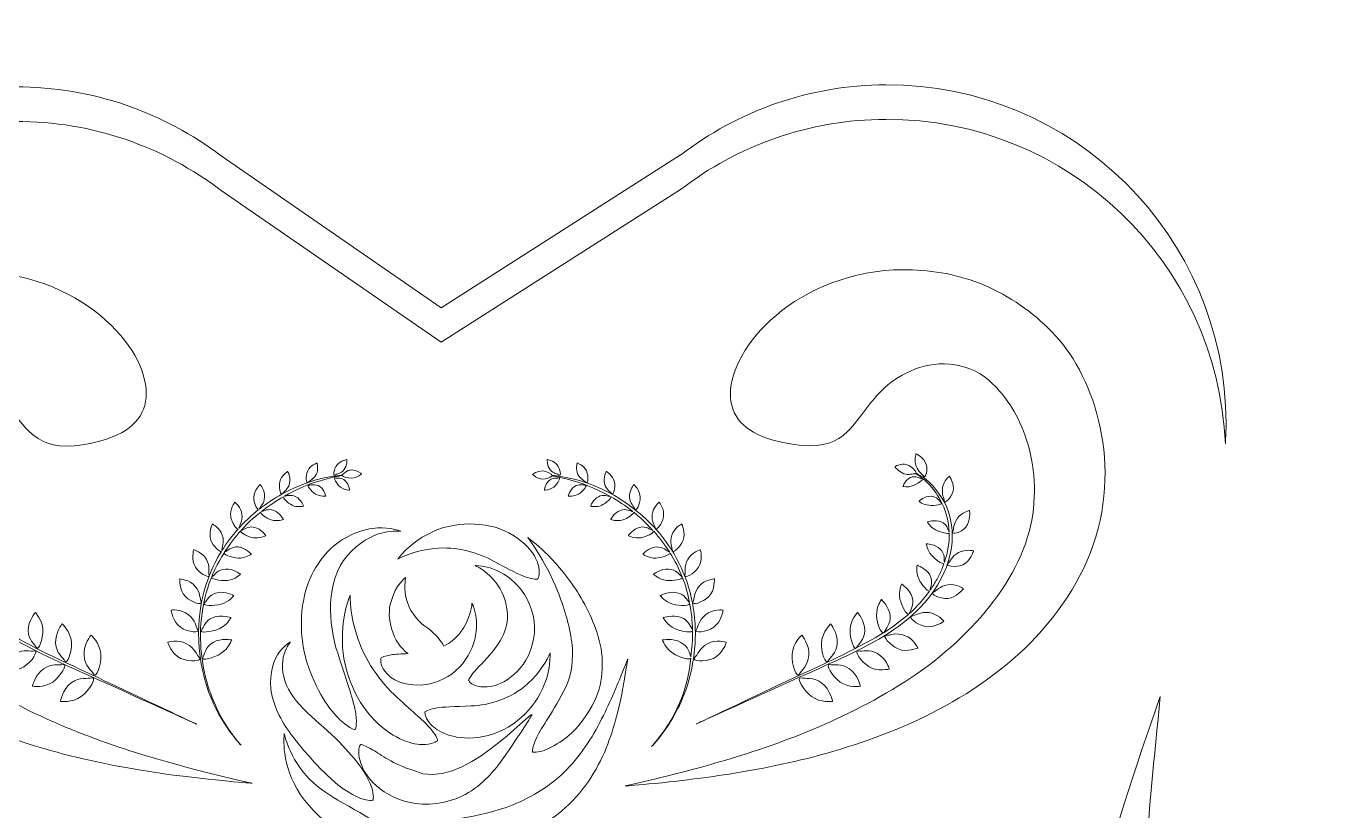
# Model space of a CAD drawing. Extents: x 359 to 483, y -510 to -85.
# Drawn here: x 411.13 to 439.47, y -152.86 to -135.81 of the extents above; entities that cross this region are included whole.
import ezdxf

# ---------------------------------------------------------------- set-up
doc = ezdxf.new("R2010")
doc.units = 0
doc.header["$MEASUREMENT"] = 0
doc.layers.add('Layer 1', color=7, linetype='Continuous')

msp = doc.modelspace()

# ---------------------------------------------------------------- linework, layer by layer
at = {"layer": 'Layer 1', "lineweight": 0}
for points, knots in [([(480.384, -236.21), (477.778, -218.221), (471.8, -202.258), (457.192, -190.652), (456.27, -189.919), (455.329, -189.239), (454.378, -188.583), (454.375, -188.577), (454.375, -188.574), (454.372, -188.568), (452.72, -185.571), (444.486, -174.406), (443.343, -166.788), (443.113, -165.25), (443.023, -163.689), (442.923, -162.139), (442.516, -155.827), (442.299, -149.504), (441.696, -143.205), (441.4, -140.11), (441.039, -137.006), (440.409, -133.958), (439.927, -131.628), (439.549, -128.164), (437.361, -126.737), (435.822, -125.733), (433.515, -125.783), (431.765, -125.417), (429.415, -124.926), (427.103, -124.275), (424.81, -123.567), (424.638, -123.514), (424.466, -123.476), (424.294, -123.43), (423.24, -120.997), (423.108, -118.615), (423.164, -117.16), (426.49, -115.522), (428.87, -111.133), (428.857, -105.967), (428.844, -100.129), (425.783, -95.293), (421.768, -94.311), (423.648, -93.525), (424.872, -91.484), (424.391, -89.236), (424.033, -87.566), (422.678, -86.221), (421.006, -85.876), (418.135, -85.282), (415.613, -87.462), (415.619, -90.226), (415.624, -92.127), (416.825, -93.741), (418.506, -94.37), (414.609, -95.495), (411.688, -100.28), (411.702, -106.008), (411.714, -111.174), (414.114, -115.551), (417.448, -117.174), (417.51, -118.618), (417.393, -120.978), (416.37, -123.399), (413.705, -123.916), (411.064, -124.78), (408.486, -125.448), (406.503, -125.963), (404.179, -125.643), (402.395, -126.819), (400.214, -128.258), (399.852, -131.723), (399.381, -134.055), (398.765, -137.106), (398.42, -140.212), (398.138, -143.309), (397.565, -149.61), (397.378, -155.934), (397.001, -162.248), (396.908, -163.799), (396.826, -165.36), (396.603, -166.899), (395.496, -174.522), (387.038, -186.635), (385.4, -189.64), (385.399, -189.643), (385.399, -189.644), (385.397, -189.647), (384.881, -190.029), (384.367, -190.419), (383.86, -190.826), (369.308, -202.502), (363.405, -218.492), (360.884, -236.493), (359.233, -248.287), (359.066, -443.788), (359.066, -443.788), (359.066, -479.813), (384.682, -509.503), (420.707, -509.503), (420.707, -509.503), (420.707, -509.503), (420.707, -509.503), (456.731, -509.503), (482.824, -479.813), (482.824, -443.788), (482.824, -443.788), (482.092, -247.996), (480.384, -236.21)], [0, 0, 0, 0, 1, 1, 1, 2, 2, 2, 3, 3, 3, 4, 4, 4, 5, 5, 5, 6, 6, 6, 7, 7, 7, 8, 8, 8, 9, 9, 9, 10, 10, 10, 11, 11, 11, 12, 12, 12, 13, 13, 13, 14, 14, 14, 15, 15, 15, 16, 16, 16, 17, 17, 17, 18, 18, 18, 19, 19, 19, 20, 20, 20, 21, 21, 21, 22, 22, 22, 23, 23, 23, 24, 24, 24, 25, 25, 25, 26, 26, 26, 27, 27, 27, 28, 28, 28, 29, 29, 29, 30, 30, 30, 31, 31, 31, 32, 32, 32, 33, 33, 33, 34, 34, 34, 35, 35, 35, 36, 36, 36, 36]), ([(410.904, -137.131), (412.582, -137.127), (414.126, -137.691), (415.367, -138.632), (415.367, -138.632), (420.145, -141.928), (420.145, -141.928), (420.145, -141.928), (425.341, -138.608), (425.341, -138.608), (425.341, -138.608), (425.344, -138.611), (425.344, -138.611), (426.581, -137.662), (428.123, -137.09), (429.803, -137.086), (433.873, -137.076), (437.181, -140.368), (437.191, -144.439), (437.191, -144.59), (437.183, -144.739), (437.175, -144.888), (437.007, -140.958), (433.772, -137.826), (429.803, -137.836), (428.123, -137.84), (426.581, -138.411), (425.344, -139.36), (425.344, -139.36), (425.341, -139.358), (425.341, -139.358), (425.341, -139.358), (420.145, -142.678), (420.145, -142.678), (420.145, -142.678), (415.367, -139.382), (415.367, -139.382), (414.126, -138.44), (412.582, -137.877), (410.904, -137.881), (406.956, -137.89), (403.75, -141.004), (403.569, -144.906), (403.562, -144.777), (403.552, -144.649), (403.551, -144.519), (403.542, -140.448), (406.834, -137.141), (410.904, -137.131)], [0, 0, 0, 0, 1, 1, 1, 2, 2, 2, 3, 3, 3, 4, 4, 4, 5, 5, 5, 6, 6, 6, 7, 7, 7, 8, 8, 8, 9, 9, 9, 10, 10, 10, 11, 11, 11, 12, 12, 12, 13, 13, 13, 14, 14, 14, 15, 15, 15, 16, 16, 16, 16]), ([(430.485, -150.891), (428.847, -151.644), (427.229, -151.944), (426.058, -152.113), (424.883, -152.276), (424.137, -152.32), (424.137, -152.32), (424.137, -152.32), (424.872, -152.17), (426.003, -151.852), (427.126, -151.533), (428.663, -151.021), (430.08, -150.14), (431.491, -149.284), (432.719, -147.914), (432.969, -146.546), (433.092, -145.884), (433.014, -145.223), (432.825, -144.71), (432.645, -144.187), (432.364, -143.82), (432.127, -143.587), (431.647, -143.103), (430.957, -143.059), (430.433, -143.265), (429.893, -143.467), (429.592, -143.831), (429.364, -144.135), (428.919, -144.744), (428.646, -145.15), (427.328, -144.799), (426.721, -144.619), (426.418, -144.286), (426.425, -143.785), (426.434, -143.294), (426.76, -142.651), (427.417, -142.096), (428.06, -141.538), (429.085, -141.103), (430.173, -141.104), (430.718, -141.099), (431.287, -141.186), (431.836, -141.398), (432.384, -141.616), (432.903, -141.95), (433.325, -142.373), (434.202, -143.19), (434.925, -145.001), (434.363, -146.905), (434.077, -147.843), (433.507, -148.67), (432.81, -149.338), (432.113, -150.005), (431.3, -150.509), (430.485, -150.891)], [0, 0, 0, 0, 1, 1, 1, 2, 2, 2, 3, 3, 3, 4, 4, 4, 5, 5, 5, 6, 6, 6, 7, 7, 7, 8, 8, 8, 9, 9, 9, 10, 10, 10, 11, 11, 11, 12, 12, 12, 13, 13, 13, 14, 14, 14, 15, 15, 15, 16, 16, 16, 17, 17, 17, 18, 18, 18, 18]), ([(412.778, -144.816), (411.531, -145.15), (411.253, -144.735), (410.795, -144.14), (410.562, -143.842), (410.257, -143.494), (409.726, -143.305), (409.21, -143.113), (408.545, -143.161), (408.079, -143.63), (407.849, -143.857), (407.574, -144.215), (407.397, -144.728), (407.211, -145.231), (407.133, -145.882), (407.253, -146.531), (407.497, -147.875), (408.71, -149.236), (410.113, -150.087), (411.521, -150.963), (413.053, -151.474), (414.174, -151.793), (415.302, -152.11), (416.036, -152.26), (416.036, -152.26), (416.036, -152.26), (415.291, -152.216), (414.119, -152.054), (412.95, -151.885), (411.337, -151.587), (409.707, -150.837), (408.897, -150.459), (408.09, -149.957), (407.397, -149.296), (406.707, -148.635), (406.142, -147.816), (405.859, -146.89), (405.303, -145.011), (406.017, -143.219), (406.881, -142.415), (407.713, -141.566), (408.913, -141.125), (409.986, -141.143), (411.065, -141.131), (412.093, -141.549), (412.743, -142.101), (413.405, -142.648), (413.736, -143.291), (413.739, -143.785), (413.74, -144.289), (413.42, -144.626), (412.778, -144.816)], [0, 0, 0, 0, 1, 1, 1, 2, 2, 2, 3, 3, 3, 4, 4, 4, 5, 5, 5, 6, 6, 6, 7, 7, 7, 8, 8, 8, 9, 9, 9, 10, 10, 10, 11, 11, 11, 12, 12, 12, 13, 13, 13, 14, 14, 14, 15, 15, 15, 16, 16, 16, 17, 17, 17, 17]), ([(414.831, -150.978), (414.831, -150.978), (414.293, -150.736), (413.51, -150.382), (412.735, -150.009), (411.677, -149.606), (410.734, -149.057), (410.757, -149.097), (410.613, -149.274), (410.448, -149.344), (410.258, -149.427), (410.02, -149.321), (410.02, -149.321), (410.02, -149.321), (410.115, -149.117), (410.308, -149.048), (410.499, -148.978), (410.623, -149.054), (410.713, -149.049), (410.718, -149.05), (410.723, -149.05), (410.723, -149.05), (410.528, -148.93), (410.343, -148.795), (410.175, -148.649), (410.18, -148.693), (410.022, -148.827), (409.857, -148.857), (409.661, -148.896), (409.457, -148.742), (409.457, -148.742), (409.457, -148.742), (409.587, -148.576), (409.781, -148.553), (409.971, -148.53), (410.073, -148.622), (410.156, -148.634), (410.156, -148.634), (410.158, -148.635), (410.158, -148.635), (409.985, -148.48), (409.831, -148.313), (409.705, -148.136), (409.693, -148.178), (409.522, -148.257), (409.366, -148.244), (409.18, -148.23), (409.029, -148.035), (409.029, -148.035), (409.029, -148.035), (409.189, -147.92), (409.371, -147.949), (409.548, -147.976), (409.617, -148.082), (409.69, -148.114), (409.632, -148.032), (409.58, -147.948), (409.534, -147.864), (409.47, -147.747), (409.418, -147.632), (409.379, -147.518), (409.357, -147.551), (409.179, -147.574), (409.045, -147.513), (408.879, -147.442), (408.809, -147.213), (408.809, -147.213), (408.809, -147.213), (408.987, -147.165), (409.136, -147.25), (409.285, -147.329), (409.314, -147.442), (409.37, -147.493), (409.288, -147.255), (409.26, -147.027), (409.265, -146.825), (409.241, -146.851), (409.075, -146.807), (408.98, -146.695), (408.866, -146.565), (408.899, -146.337), (408.899, -146.337), (408.899, -146.337), (409.067, -146.371), (409.159, -146.503), (409.254, -146.632), (409.235, -146.742), (409.265, -146.806), (409.265, -146.806), (409.266, -146.806), (409.266, -146.806), (409.296, -146.309), (409.511, -145.997), (409.673, -145.814), (409.842, -145.629), (409.979, -145.559), (410.052, -145.518), (410.052, -145.518), (410.053, -145.511), (410.057, -145.507), (410.094, -145.464), (410.111, -145.362), (410.252, -145.317), (410.397, -145.274), (410.518, -145.37), (410.518, -145.37), (410.518, -145.37), (410.423, -145.479), (410.31, -145.512), (410.219, -145.539), (410.095, -145.545), (410.06, -145.528), (409.973, -145.589), (409.771, -145.703), (409.557, -146.051), (409.347, -146.38), (409.167, -147.049), (409.598, -147.829), (409.641, -147.909), (409.7, -147.986), (409.754, -148.063), (409.747, -147.989), (409.682, -147.883), (409.763, -147.735), (409.848, -147.586), (410.037, -147.522), (410.037, -147.522), (410.037, -147.522), (410.072, -147.669), (409.999, -147.823), (409.931, -147.968), (409.779, -148.126), (409.761, -148.074), (409.883, -148.248), (410.036, -148.411), (410.204, -148.565), (410.18, -148.488), (410.092, -148.393), (410.142, -148.221), (410.195, -148.045), (410.375, -147.934), (410.375, -147.934), (410.375, -147.934), (410.447, -148.086), (410.409, -148.263), (410.37, -148.428), (410.252, -148.615), (410.218, -148.579), (410.371, -148.718), (410.557, -148.831), (410.736, -148.951), (410.692, -148.877), (410.606, -148.793), (410.623, -148.618), (410.646, -148.422), (410.813, -148.272), (410.813, -148.272), (410.813, -148.272), (410.925, -148.426), (410.916, -148.621), (410.908, -148.779), (410.832, -148.96), (410.785, -148.986), (410.863, -149.037), (410.927, -149.101), (411.009, -149.147), (411.613, -149.484), (412.262, -149.759), (412.827, -150.033), (413.963, -150.569), (414.831, -150.978), (414.831, -150.978)], [0, 0, 0, 0, 1, 1, 1, 2, 2, 2, 3, 3, 3, 4, 4, 4, 5, 5, 5, 6, 6, 6, 7, 7, 7, 8, 8, 8, 9, 9, 9, 10, 10, 10, 11, 11, 11, 12, 12, 12, 13, 13, 13, 14, 14, 14, 15, 15, 15, 16, 16, 16, 17, 17, 17, 18, 18, 18, 19, 19, 19, 20, 20, 20, 21, 21, 21, 22, 22, 22, 23, 23, 23, 24, 24, 24, 25, 25, 25, 26, 26, 26, 27, 27, 27, 28, 28, 28, 29, 29, 29, 30, 30, 30, 31, 31, 31, 32, 32, 32, 33, 33, 33, 34, 34, 34, 35, 35, 35, 36, 36, 36, 37, 37, 37, 38, 38, 38, 39, 39, 39, 40, 40, 40, 41, 41, 41, 42, 42, 42, 43, 43, 43, 44, 44, 44, 45, 45, 45, 46, 46, 46, 47, 47, 47, 48, 48, 48, 49, 49, 49, 50, 50, 50, 51, 51, 51, 52, 52, 52, 53, 53, 53, 54, 54, 54, 55, 55, 55, 56, 56, 56, 57, 57, 57, 57]), ([(417.246, -145.475), (417.298, -145.353), (417.447, -145.303), (417.447, -145.303), (417.447, -145.303), (417.487, -145.437), (417.43, -145.55), (417.373, -145.66), (417.287, -145.685), (417.247, -145.723), (417.21, -145.761), (417.192, -145.594), (417.246, -145.475)], [0, 0, 0, 0, 1, 1, 1, 2, 2, 2, 3, 3, 3, 4, 4, 4, 4]), ([(417.882, -145.343), (417.956, -145.25), (418.098, -145.228), (418.098, -145.228), (418.098, -145.228), (418.107, -145.357), (418.033, -145.45), (417.96, -145.542), (417.876, -145.537), (417.833, -145.568), (417.792, -145.597), (417.809, -145.439), (417.882, -145.343)], [0, 0, 0, 0, 1, 1, 1, 2, 2, 2, 3, 3, 3, 4, 4, 4, 4]), ([(422.445, -145.228), (422.445, -145.228), (422.588, -145.25), (422.661, -145.343), (422.734, -145.439), (422.752, -145.597), (422.71, -145.568), (422.668, -145.537), (422.584, -145.542), (422.511, -145.45), (422.437, -145.357), (422.445, -145.228), (422.445, -145.228)], [0, 0, 0, 0, 1, 1, 1, 2, 2, 2, 3, 3, 3, 4, 4, 4, 4]), ([(423.097, -145.303), (423.097, -145.303), (423.245, -145.353), (423.298, -145.475), (423.352, -145.594), (423.334, -145.761), (423.296, -145.723), (423.257, -145.685), (423.17, -145.66), (423.114, -145.55), (423.057, -145.437), (423.097, -145.303), (423.097, -145.303)], [0, 0, 0, 0, 1, 1, 1, 2, 2, 2, 3, 3, 3, 4, 4, 4, 4]), ([(426.993, -150.354), (427.761, -149.969), (428.819, -149.548), (429.745, -148.997), (429.698, -149.001), (429.609, -148.792), (429.6, -148.621), (429.592, -148.426), (429.704, -148.272), (429.704, -148.272), (429.704, -148.272), (429.871, -148.422), (429.893, -148.618), (429.913, -148.816), (429.793, -148.902), (429.761, -148.982), (429.758, -148.986), (429.756, -148.99), (429.756, -148.99), (429.947, -148.87), (430.127, -148.736), (430.291, -148.592), (430.246, -148.591), (430.143, -148.413), (430.108, -148.263), (430.069, -148.086), (430.141, -147.934), (430.141, -147.934), (430.141, -147.934), (430.322, -148.045), (430.375, -148.221), (430.427, -148.401), (430.327, -148.497), (430.308, -148.576), (430.308, -148.576), (430.307, -148.578), (430.307, -148.578), (430.475, -148.426), (430.625, -148.262), (430.747, -148.09), (430.704, -148.092), (430.577, -147.95), (430.517, -147.823), (430.445, -147.669), (430.479, -147.522), (430.479, -147.522), (430.479, -147.522), (430.669, -147.586), (430.753, -147.735), (430.836, -147.886), (430.766, -147.994), (430.762, -148.068), (430.818, -147.989), (430.868, -147.907), (430.913, -147.826), (430.974, -147.713), (431.025, -147.602), (431.063, -147.491), (431.024, -147.503), (430.88, -147.405), (430.792, -147.308), (430.693, -147.19), (430.68, -147.058), (430.68, -147.058), (430.68, -147.058), (430.866, -147.063), (430.983, -147.173), (431.094, -147.285), (431.06, -147.399), (431.072, -147.467), (431.151, -147.238), (431.18, -147.021), (431.178, -146.826), (431.155, -146.853), (430.989, -146.808), (430.88, -146.755), (430.756, -146.691), (430.704, -146.586), (430.704, -146.586), (430.704, -146.586), (430.866, -146.524), (431.004, -146.58), (431.141, -146.64), (431.143, -146.754), (431.177, -146.808), (431.177, -146.808), (431.177, -146.809), (431.177, -146.809), (431.155, -146.336), (430.957, -146.029), (430.807, -145.846), (430.651, -145.659), (430.524, -145.582), (430.455, -145.535), (430.455, -145.535), (430.449, -145.538), (430.443, -145.537), (430.385, -145.53), (430.306, -145.575), (430.195, -145.536), (430.087, -145.498), (429.996, -145.387), (429.996, -145.387), (429.996, -145.387), (430.12, -145.296), (430.261, -145.342), (430.369, -145.379), (430.459, -145.485), (430.459, -145.523), (430.551, -145.575), (430.766, -145.677), (430.997, -146.028), (431.225, -146.357), (431.422, -147.06), (430.977, -147.861), (430.694, -148.399), (430.145, -148.865), (429.534, -149.195), (428.922, -149.529), (428.271, -149.795), (427.702, -150.06), (426.557, -150.578), (425.683, -150.973), (425.683, -150.973), (425.683, -150.973), (426.216, -150.721), (426.993, -150.354)], [0, 0, 0, 0, 1, 1, 1, 2, 2, 2, 3, 3, 3, 4, 4, 4, 5, 5, 5, 6, 6, 6, 7, 7, 7, 8, 8, 8, 9, 9, 9, 10, 10, 10, 11, 11, 11, 12, 12, 12, 13, 13, 13, 14, 14, 14, 15, 15, 15, 16, 16, 16, 17, 17, 17, 18, 18, 18, 19, 19, 19, 20, 20, 20, 21, 21, 21, 22, 22, 22, 23, 23, 23, 24, 24, 24, 25, 25, 25, 26, 26, 26, 27, 27, 27, 28, 28, 28, 29, 29, 29, 30, 30, 30, 31, 31, 31, 32, 32, 32, 33, 33, 33, 34, 34, 34, 35, 35, 35, 36, 36, 36, 37, 37, 37, 38, 38, 38, 39, 39, 39, 40, 40, 40, 41, 41, 41, 42, 42, 42, 42]), ([(430.624, -145.593), (430.594, -145.54), (430.508, -145.501), (430.46, -145.372), (430.411, -145.24), (430.457, -145.104), (430.457, -145.104), (430.457, -145.104), (430.64, -145.188), (430.679, -145.334), (430.723, -145.474), (430.65, -145.646), (430.624, -145.593)], [0, 0, 0, 0, 1, 1, 1, 2, 2, 2, 3, 3, 3, 4, 4, 4, 4]), ([(415.144, -146.982), (415.084, -146.823), (415.175, -146.628), (415.175, -146.628), (415.175, -146.628), (415.34, -146.713), (415.39, -146.872), (415.446, -147.034), (415.378, -147.133), (415.38, -147.206), (415.38, -147.206), (415.38, -147.208), (415.38, -147.208), (415.489, -147.038), (415.606, -146.879), (415.733, -146.738), (415.695, -146.736), (415.595, -146.605), (415.573, -146.473), (415.543, -146.312), (415.663, -146.155), (415.663, -146.155), (415.663, -146.155), (415.799, -146.263), (415.818, -146.42), (415.835, -146.571), (415.764, -146.656), (415.749, -146.721), (415.809, -146.658), (415.864, -146.592), (415.927, -146.537), (416.01, -146.457), (416.092, -146.385), (416.175, -146.321), (416.14, -146.312), (416.073, -146.173), (416.076, -146.046), (416.08, -145.898), (416.214, -145.772), (416.214, -145.772), (416.214, -145.772), (416.318, -145.895), (416.309, -146.043), (416.301, -146.188), (416.216, -146.245), (416.193, -146.306), (416.363, -146.17), (416.529, -146.067), (416.68, -145.98), (416.65, -145.973), (416.611, -145.827), (416.639, -145.712), (416.67, -145.576), (416.813, -145.486), (416.813, -145.486), (416.813, -145.486), (416.885, -145.617), (416.85, -145.75), (416.818, -145.885), (416.727, -145.922), (416.694, -145.971), (416.694, -145.971), (416.694, -145.972), (416.694, -145.972), (417.451, -145.58), (417.846, -145.593), (417.986, -145.568), (417.986, -145.568), (417.989, -145.562), (417.993, -145.56), (418.038, -145.538), (418.079, -145.458), (418.199, -145.454), (418.32, -145.452), (418.413, -145.54), (418.413, -145.54), (418.413, -145.54), (418.319, -145.631), (418.207, -145.632), (418.118, -145.634), (418.011, -145.606), (417.989, -145.578), (417.895, -145.593), (417.705, -145.625), (417.366, -145.735), (417.198, -145.796), (416.982, -145.888), (416.741, -146.025), (416.798, -146.021), (416.876, -145.981), (416.986, -146.035), (417.104, -146.096), (417.155, -146.24), (417.155, -146.24), (417.155, -146.24), (417.028, -146.277), (416.909, -146.221), (416.802, -146.168), (416.699, -146.06), (416.721, -146.037), (416.57, -146.124), (416.412, -146.224), (416.244, -146.358), (416.303, -146.343), (416.383, -146.289), (416.51, -146.334), (416.643, -146.383), (416.716, -146.528), (416.716, -146.528), (416.716, -146.528), (416.587, -146.584), (416.452, -146.539), (416.332, -146.501), (416.205, -146.396), (416.228, -146.37), (416.143, -146.438), (416.06, -146.501), (415.971, -146.584), (415.912, -146.64), (415.856, -146.705), (415.798, -146.769), (415.864, -146.753), (415.936, -146.665), (416.088, -146.702), (416.237, -146.737), (416.335, -146.88), (416.335, -146.88), (416.335, -146.88), (416.204, -146.952), (416.058, -146.927), (415.911, -146.899), (415.734, -146.787), (415.798, -146.769), (415.67, -146.91), (415.551, -147.07), (415.441, -147.24), (415.506, -147.211), (415.577, -147.117), (415.733, -147.128), (415.897, -147.146), (416.021, -147.281), (416.021, -147.281), (416.021, -147.281), (415.899, -147.377), (415.738, -147.369), (415.58, -147.361), (415.389, -147.279), (415.437, -147.246), (415.287, -147.48), (415.158, -147.738), (415.074, -148.019), (414.89, -148.594), (414.877, -149.222), (414.985, -149.758), (415.083, -150.298), (415.305, -150.738), (415.49, -151.029), (415.63, -151.242), (415.745, -151.378), (415.797, -151.436), (415.766, -151.403), (415.704, -151.334), (415.602, -151.201), (415.464, -151.026), (415.291, -150.756), (415.147, -150.407), (414.853, -149.717), (414.742, -148.665), (415.102, -147.768), (415.072, -147.793), (414.897, -147.7), (414.81, -147.566), (414.709, -147.412), (414.768, -147.187), (414.768, -147.187), (414.768, -147.187), (414.957, -147.239), (415.045, -147.398), (415.134, -147.553), (415.085, -147.67), (415.106, -147.748), (415.106, -147.752), (415.106, -147.757), (415.106, -147.757), (415.176, -147.568), (415.271, -147.392), (415.37, -147.225), (415.334, -147.236), (415.194, -147.116), (415.144, -146.982)], [0, 0, 0, 0, 1, 1, 1, 2, 2, 2, 3, 3, 3, 4, 4, 4, 5, 5, 5, 6, 6, 6, 7, 7, 7, 8, 8, 8, 9, 9, 9, 10, 10, 10, 11, 11, 11, 12, 12, 12, 13, 13, 13, 14, 14, 14, 15, 15, 15, 16, 16, 16, 17, 17, 17, 18, 18, 18, 19, 19, 19, 20, 20, 20, 21, 21, 21, 22, 22, 22, 23, 23, 23, 24, 24, 24, 25, 25, 25, 26, 26, 26, 27, 27, 27, 28, 28, 28, 29, 29, 29, 30, 30, 30, 31, 31, 31, 32, 32, 32, 33, 33, 33, 34, 34, 34, 35, 35, 35, 36, 36, 36, 37, 37, 37, 38, 38, 38, 39, 39, 39, 40, 40, 40, 41, 41, 41, 42, 42, 42, 43, 43, 43, 44, 44, 44, 45, 45, 45, 46, 46, 46, 47, 47, 47, 48, 48, 48, 49, 49, 49, 50, 50, 50, 51, 51, 51, 52, 52, 52, 53, 53, 53, 54, 54, 54, 55, 55, 55, 56, 56, 56, 57, 57, 57, 58, 58, 58, 59, 59, 59, 60, 60, 60, 61, 61, 61, 62, 62, 62, 63, 63, 63, 63]), ([(417.844, -145.629), (417.891, -145.638), (417.972, -145.614), (418.059, -145.689), (418.145, -145.763), (418.155, -145.892), (418.155, -145.892), (418.155, -145.892), (418.041, -145.899), (417.954, -145.825), (417.869, -145.755), (417.795, -145.618), (417.844, -145.629)], [0, 0, 0, 0, 1, 1, 1, 2, 2, 2, 3, 3, 3, 4, 4, 4, 4]), ([(422.555, -145.573), (422.651, -145.579), (422.843, -145.598), (423.19, -145.699), (423.529, -145.808), (424.045, -146.006), (424.613, -146.541), (424.992, -146.9), (425.345, -147.415), (425.517, -148.004), (425.697, -148.59), (425.701, -149.225), (425.585, -149.763), (425.478, -150.305), (425.248, -150.744), (425.057, -151.031), (424.861, -151.318), (424.712, -151.466), (424.712, -151.466), (424.712, -151.466), (424.8, -151.372), (424.932, -151.194), (425.067, -151.017), (425.234, -150.745), (425.371, -150.397), (425.471, -150.151), (425.529, -149.855), (425.566, -149.543), (425.551, -149.589), (425.327, -149.537), (425.176, -149.439), (425.013, -149.328), (424.948, -149.148), (424.948, -149.148), (424.948, -149.148), (425.176, -149.103), (425.351, -149.201), (425.519, -149.297), (425.53, -149.435), (425.568, -149.514), (425.588, -149.327), (425.61, -149.14), (425.604, -148.943), (425.618, -148.997), (425.384, -148.98), (425.223, -148.906), (425.045, -148.826), (424.966, -148.665), (424.966, -148.665), (424.966, -148.665), (425.171, -148.59), (425.354, -148.657), (425.526, -148.726), (425.553, -148.86), (425.603, -148.927), (425.597, -148.734), (425.579, -148.543), (425.54, -148.35), (425.572, -148.399), (425.343, -148.419), (425.176, -148.372), (425.005, -148.321), (424.903, -148.184), (424.903, -148.184), (424.903, -148.184), (425.085, -148.083), (425.263, -148.121), (425.442, -148.159), (425.477, -148.284), (425.537, -148.338), (425.499, -148.153), (425.457, -147.967), (425.384, -147.79), (425.379, -147.83), (425.184, -147.872), (425.038, -147.855), (424.871, -147.834), (424.757, -147.72), (424.757, -147.72), (424.757, -147.72), (424.912, -147.597), (425.082, -147.607), (425.254, -147.618), (425.312, -147.732), (425.373, -147.773), (425.376, -147.777), (425.379, -147.779), (425.379, -147.779), (425.309, -147.595), (425.215, -147.423), (425.117, -147.26), (425.108, -147.299), (424.944, -147.361), (424.806, -147.369), (424.644, -147.377), (424.522, -147.281), (424.522, -147.281), (424.522, -147.281), (424.647, -147.146), (424.81, -147.128), (424.969, -147.117), (425.041, -147.215), (425.106, -147.242), (425.106, -147.242), (425.108, -147.244), (425.108, -147.244), (425, -147.077), (424.883, -146.922), (424.759, -146.785), (424.753, -146.822), (424.608, -146.904), (424.485, -146.927), (424.34, -146.952), (424.209, -146.88), (424.209, -146.88), (424.209, -146.88), (424.306, -146.737), (424.455, -146.702), (424.606, -146.666), (424.678, -146.751), (424.743, -146.768), (424.684, -146.706), (424.63, -146.642), (424.568, -146.588), (424.487, -146.509), (424.407, -146.437), (424.326, -146.374), (424.324, -146.41), (424.201, -146.504), (424.091, -146.539), (423.957, -146.584), (423.828, -146.528), (423.828, -146.528), (423.828, -146.528), (423.901, -146.383), (424.034, -146.334), (424.166, -146.287), (424.249, -146.348), (424.308, -146.36), (424.142, -146.226), (423.979, -146.124), (423.832, -146.036), (423.841, -146.066), (423.737, -146.17), (423.634, -146.221), (423.516, -146.277), (423.389, -146.24), (423.389, -146.24), (423.389, -146.24), (423.439, -146.096), (423.557, -146.035), (423.675, -145.977), (423.759, -146.029), (423.818, -146.028), (423.818, -146.028), (423.818, -146.028), (423.818, -146.028), (423.08, -145.634), (422.693, -145.623), (422.555, -145.584), (422.555, -145.584), (422.551, -145.589), (422.546, -145.59), (422.497, -145.605), (422.443, -145.662), (422.332, -145.655), (422.221, -145.648), (422.13, -145.554), (422.13, -145.554), (422.13, -145.554), (422.227, -145.47), (422.346, -145.477), (422.44, -145.483), (422.541, -145.545), (422.555, -145.573)], [0, 0, 0, 0, 1, 1, 1, 2, 2, 2, 3, 3, 3, 4, 4, 4, 5, 5, 5, 6, 6, 6, 7, 7, 7, 8, 8, 8, 9, 9, 9, 10, 10, 10, 11, 11, 11, 12, 12, 12, 13, 13, 13, 14, 14, 14, 15, 15, 15, 16, 16, 16, 17, 17, 17, 18, 18, 18, 19, 19, 19, 20, 20, 20, 21, 21, 21, 22, 22, 22, 23, 23, 23, 24, 24, 24, 25, 25, 25, 26, 26, 26, 27, 27, 27, 28, 28, 28, 29, 29, 29, 30, 30, 30, 31, 31, 31, 32, 32, 32, 33, 33, 33, 34, 34, 34, 35, 35, 35, 36, 36, 36, 37, 37, 37, 38, 38, 38, 39, 39, 39, 40, 40, 40, 41, 41, 41, 42, 42, 42, 43, 43, 43, 44, 44, 44, 45, 45, 45, 46, 46, 46, 47, 47, 47, 48, 48, 48, 49, 49, 49, 50, 50, 50, 51, 51, 51, 52, 52, 52, 53, 53, 53, 54, 54, 54, 55, 55, 55, 56, 56, 56, 57, 57, 57, 58, 58, 58, 58]), ([(422.7, -145.629), (422.748, -145.618), (422.674, -145.755), (422.589, -145.825), (422.503, -145.899), (422.388, -145.892), (422.388, -145.892), (422.388, -145.892), (422.399, -145.763), (422.484, -145.689), (422.571, -145.614), (422.652, -145.638), (422.7, -145.629)], [0, 0, 0, 0, 1, 1, 1, 2, 2, 2, 3, 3, 3, 4, 4, 4, 4]), ([(423.693, -145.75), (423.658, -145.617), (423.73, -145.486), (423.73, -145.486), (423.73, -145.486), (423.874, -145.576), (423.905, -145.712), (423.937, -145.846), (423.879, -146.022), (423.849, -145.971), (423.816, -145.922), (423.726, -145.885), (423.693, -145.75)], [0, 0, 0, 0, 1, 1, 1, 2, 2, 2, 3, 3, 3, 4, 4, 4, 4]), ([(430.375, -145.802), (430.264, -145.84), (430.173, -145.811), (430.173, -145.811), (430.173, -145.811), (430.224, -145.668), (430.338, -145.619), (430.457, -145.569), (430.529, -145.638), (430.582, -145.649), (430.636, -145.666), (430.488, -145.758), (430.375, -145.802)], [0, 0, 0, 0, 1, 1, 1, 2, 2, 2, 3, 3, 3, 4, 4, 4, 4]), ([(431.071, -146.13), (431.069, -146.065), (431.008, -145.982), (431.034, -145.837), (431.059, -145.689), (431.183, -145.59), (431.183, -145.59), (431.183, -145.59), (431.299, -145.764), (431.26, -145.917), (431.221, -146.07), (431.071, -146.192), (431.071, -146.13)], [0, 0, 0, 0, 1, 1, 1, 2, 2, 2, 3, 3, 3, 4, 4, 4, 4]), ([(417.269, -145.782), (417.323, -145.791), (417.403, -145.745), (417.507, -145.817), (417.61, -145.888), (417.639, -146.025), (417.639, -146.025), (417.639, -146.025), (417.516, -146.04), (417.415, -145.979), (417.313, -145.915), (417.214, -145.775), (417.269, -145.782)], [0, 0, 0, 0, 1, 1, 1, 2, 2, 2, 3, 3, 3, 4, 4, 4, 4]), ([(423.129, -145.979), (423.028, -146.04), (422.905, -146.025), (422.905, -146.025), (422.905, -146.025), (422.934, -145.888), (423.036, -145.817), (423.14, -145.745), (423.221, -145.791), (423.275, -145.782), (423.329, -145.775), (423.23, -145.915), (423.129, -145.979)], [0, 0, 0, 0, 1, 1, 1, 2, 2, 2, 3, 3, 3, 4, 4, 4, 4]), ([(424.234, -146.043), (424.226, -145.895), (424.33, -145.772), (424.33, -145.772), (424.33, -145.772), (424.464, -145.898), (424.468, -146.046), (424.471, -146.198), (424.374, -146.369), (424.353, -146.31), (424.331, -146.247), (424.243, -146.19), (424.234, -146.043)], [0, 0, 0, 0, 1, 1, 1, 2, 2, 2, 3, 3, 3, 4, 4, 4, 4]), ([(424.726, -146.42), (424.745, -146.263), (424.88, -146.155), (424.88, -146.155), (424.88, -146.155), (425, -146.312), (424.97, -146.473), (424.944, -146.631), (424.807, -146.789), (424.795, -146.724), (424.782, -146.658), (424.708, -146.572), (424.726, -146.42)], [0, 0, 0, 0, 1, 1, 1, 2, 2, 2, 3, 3, 3, 4, 4, 4, 4]), ([(430.777, -146.025), (430.916, -146.031), (430.958, -146.129), (431.006, -146.163), (431.057, -146.201), (430.863, -146.235), (430.734, -146.223), (430.602, -146.21), (430.522, -146.132), (430.522, -146.132), (430.522, -146.132), (430.64, -146.021), (430.777, -146.025)], [0, 0, 0, 0, 1, 1, 1, 2, 2, 2, 3, 3, 3, 4, 4, 4, 4]), ([(431.357, -146.503), (431.449, -146.371), (431.618, -146.337), (431.618, -146.337), (431.618, -146.337), (431.651, -146.565), (431.537, -146.695), (431.426, -146.825), (431.22, -146.864), (431.251, -146.806), (431.281, -146.742), (431.263, -146.632), (431.357, -146.503)], [0, 0, 0, 0, 1, 1, 1, 2, 2, 2, 3, 3, 3, 4, 4, 4, 4]), ([(418.876, -146.821), (418.643, -146.873), (418.34, -147.037), (418.111, -147.313), (417.624, -147.866), (417.688, -148.807), (417.897, -149.438), (418.103, -150.088), (418.258, -150.496), (418.287, -150.751), (418.325, -151.005), (418.277, -151.097), (418.277, -151.097), (418.277, -151.097), (418.173, -151.09), (417.98, -150.916), (417.798, -150.737), (417.477, -150.41), (417.229, -149.634), (417.112, -149.245), (417.061, -148.753), (417.158, -148.271), (417.247, -147.79), (417.518, -147.324), (417.872, -147.06), (418.221, -146.791), (418.605, -146.703), (418.865, -146.713), (419.129, -146.717), (419.268, -146.788), (419.268, -146.788), (419.268, -146.788), (419.112, -146.761), (418.876, -146.821)], [0, 0, 0, 0, 1, 1, 1, 2, 2, 2, 3, 3, 3, 4, 4, 4, 5, 5, 5, 6, 6, 6, 7, 7, 7, 8, 8, 8, 9, 9, 9, 10, 10, 10, 11, 11, 11, 11]), ([(422.264, -147.567), (422.297, -147.748), (422.238, -147.824), (422.238, -147.824), (422.238, -147.824), (422.147, -147.839), (421.993, -147.786), (421.837, -147.736), (421.633, -147.619), (421.296, -147.442), (420.964, -147.257), (420.464, -147.107), (420.002, -147.16), (419.545, -147.198), (419.203, -147.392), (419.203, -147.392), (419.203, -147.392), (419.417, -147.061), (419.904, -146.825), (420.373, -146.573), (421.136, -146.553), (421.612, -146.821), (422.092, -147.075), (422.23, -147.394), (422.264, -147.567)], [0, 0, 0, 0, 1, 1, 1, 2, 2, 2, 3, 3, 3, 4, 4, 4, 5, 5, 5, 6, 6, 6, 7, 7, 7, 8, 8, 8, 8]), ([(425.154, -146.872), (425.203, -146.713), (425.368, -146.628), (425.368, -146.628), (425.368, -146.628), (425.459, -146.823), (425.399, -146.982), (425.34, -147.14), (425.158, -147.279), (425.164, -147.206), (425.165, -147.133), (425.097, -147.034), (425.154, -146.872)], [0, 0, 0, 0, 1, 1, 1, 2, 2, 2, 3, 3, 3, 4, 4, 4, 4]), ([(422.975, -147.915), (423.202, -148.241), (423.422, -148.629), (423.554, -149.078), (423.694, -149.519), (423.669, -150.063), (423.487, -150.448), (423.113, -151.213), (422.675, -151.402), (422.46, -151.516), (422.226, -151.616), (422.128, -151.585), (422.128, -151.585), (422.128, -151.585), (422.113, -151.484), (422.221, -151.263), (422.313, -151.038), (422.591, -150.713), (422.848, -150.172), (422.971, -149.901), (423.029, -149.579), (422.979, -149.199), (422.932, -148.824), (422.807, -148.423), (422.67, -148.083), (422.393, -147.394), (422.024, -146.925), (422.024, -146.925), (422.024, -146.925), (422.515, -147.262), (422.975, -147.915)], [0, 0, 0, 0, 1, 1, 1, 2, 2, 2, 3, 3, 3, 4, 4, 4, 5, 5, 5, 6, 6, 6, 7, 7, 7, 8, 8, 8, 9, 9, 9, 10, 10, 10, 10]), ([(425.733, -147.566), (425.634, -147.72), (425.419, -147.821), (425.438, -147.748), (425.459, -147.67), (425.41, -147.553), (425.498, -147.398), (425.587, -147.239), (425.775, -147.187), (425.775, -147.187), (425.775, -147.187), (425.835, -147.412), (425.733, -147.566)], [0, 0, 0, 0, 1, 1, 1, 2, 2, 2, 3, 3, 3, 4, 4, 4, 4]), ([(431.38, -147.25), (431.529, -147.165), (431.707, -147.213), (431.707, -147.213), (431.707, -147.213), (431.638, -147.442), (431.472, -147.513), (431.31, -147.586), (431.087, -147.54), (431.144, -147.496), (431.201, -147.447), (431.228, -147.33), (431.38, -147.25)], [0, 0, 0, 0, 1, 1, 1, 2, 2, 2, 3, 3, 3, 4, 4, 4, 4]), ([(415.505, -147.855), (415.338, -147.875), (415.106, -147.816), (415.171, -147.773), (415.231, -147.732), (415.289, -147.618), (415.462, -147.607), (415.632, -147.597), (415.786, -147.72), (415.786, -147.72), (415.786, -147.72), (415.672, -147.834), (415.505, -147.855)], [0, 0, 0, 0, 1, 1, 1, 2, 2, 2, 3, 3, 3, 4, 4, 4, 4]), ([(421.921, -149.682), (421.559, -150.166), (421.148, -150.195), (420.971, -150.159), (420.778, -150.119), (420.739, -150.028), (420.739, -150.028), (420.739, -150.028), (420.773, -149.941), (420.877, -149.824), (420.977, -149.701), (421.145, -149.559), (421.353, -149.279), (421.452, -149.137), (421.55, -148.96), (421.575, -148.756), (421.604, -148.551), (421.559, -148.313), (421.462, -148.113), (421.365, -147.913), (421.22, -147.758), (421.098, -147.665), (420.976, -147.573), (420.885, -147.533), (420.885, -147.533), (420.885, -147.533), (420.982, -147.528), (421.145, -147.567), (421.306, -147.606), (421.533, -147.705), (421.739, -147.902), (421.942, -148.097), (422.122, -148.394), (422.163, -148.742), (422.209, -149.092), (422.092, -149.443), (421.921, -149.682)], [0, 0, 0, 0, 1, 1, 1, 2, 2, 2, 3, 3, 3, 4, 4, 4, 5, 5, 5, 6, 6, 6, 7, 7, 7, 8, 8, 8, 9, 9, 9, 10, 10, 10, 11, 11, 11, 12, 12, 12, 12]), ([(414.797, -147.979), (414.917, -148.12), (414.901, -148.255), (414.933, -148.33), (414.966, -148.401), (414.722, -148.342), (414.589, -148.204), (414.45, -148.067), (414.466, -147.821), (414.466, -147.821), (414.466, -147.821), (414.674, -147.834), (414.797, -147.979)], [0, 0, 0, 0, 1, 1, 1, 2, 2, 2, 3, 3, 3, 4, 4, 4, 4]), ([(419.422, -149.443), (419.095, -149.217), (418.938, -148.658), (419.057, -148.311), (419.153, -147.947), (419.372, -147.794), (419.372, -147.794), (419.372, -147.794), (419.316, -148.052), (419.405, -148.316), (419.487, -148.594), (419.693, -148.781), (419.851, -148.895), (420.042, -149.028), (420.147, -149.18), (420.204, -149.284), (420.334, -149.214), (420.458, -149.122), (420.555, -148.991), (420.792, -148.697), (420.813, -148.35), (420.813, -148.35), (420.813, -148.35), (420.85, -148.422), (420.882, -148.559), (420.913, -148.696), (420.93, -148.902), (420.873, -149.135), (420.816, -149.365), (420.683, -149.621), (420.464, -149.814), (420.246, -150.01), (419.959, -150.114), (419.712, -150.13), (419.205, -150.153), (418.961, -149.913), (418.884, -149.774), (418.802, -149.624), (418.839, -149.536), (418.839, -149.536), (418.839, -149.536), (418.919, -149.492), (419.057, -149.471), (419.15, -149.455), (419.276, -149.45), (419.425, -149.445), (419.424, -149.444), (419.423, -149.444), (419.422, -149.443)], [0, 0, 0, 0, 1, 1, 1, 2, 2, 2, 3, 3, 3, 4, 4, 4, 5, 5, 5, 6, 6, 6, 7, 7, 7, 8, 8, 8, 9, 9, 9, 10, 10, 10, 11, 11, 11, 12, 12, 12, 13, 13, 13, 14, 14, 14, 15, 15, 15, 16, 16, 16, 16]), ([(425.955, -148.204), (425.821, -148.342), (425.577, -148.401), (425.611, -148.33), (425.643, -148.255), (425.627, -148.12), (425.747, -147.979), (425.87, -147.834), (426.078, -147.821), (426.078, -147.821), (426.078, -147.821), (426.094, -148.067), (425.955, -148.204)], [0, 0, 0, 0, 1, 1, 1, 2, 2, 2, 3, 3, 3, 4, 4, 4, 4]), ([(431.146, -147.949), (431.327, -147.92), (431.487, -148.035), (431.487, -148.035), (431.487, -148.035), (431.337, -148.23), (431.15, -148.244), (430.963, -148.259), (430.754, -148.144), (430.824, -148.115), (430.897, -148.084), (430.967, -147.976), (431.146, -147.949)], [0, 0, 0, 0, 1, 1, 1, 2, 2, 2, 3, 3, 3, 4, 4, 4, 4]), ([(415.368, -148.372), (415.193, -148.421), (414.94, -148.398), (415.002, -148.344), (415.065, -148.292), (415.097, -148.16), (415.28, -148.121), (415.459, -148.083), (415.64, -148.184), (415.64, -148.184), (415.64, -148.184), (415.539, -148.321), (415.368, -148.372)], [0, 0, 0, 0, 1, 1, 1, 2, 2, 2, 3, 3, 3, 4, 4, 4, 4]), ([(419.253, -150.46), (419.599, -150.774), (419.816, -150.952), (419.933, -151.099), (420.052, -151.24), (420.068, -151.333), (420.068, -151.333), (420.068, -151.333), (420.005, -151.408), (419.801, -151.421), (419.605, -151.429), (419.229, -151.377), (418.779, -150.971), (418.319, -150.573), (417.998, -149.803), (417.998, -149.198), (417.977, -148.586), (418.165, -148.177), (418.165, -148.177), (418.165, -148.177), (418.156, -148.628), (418.34, -149.136), (418.513, -149.654), (418.901, -150.154), (419.253, -150.46)], [0, 0, 0, 0, 1, 1, 1, 2, 2, 2, 3, 3, 3, 4, 4, 4, 5, 5, 5, 6, 6, 6, 7, 7, 7, 8, 8, 8, 8]), ([(414.652, -148.596), (414.813, -148.719), (414.811, -148.862), (414.864, -148.933), (414.916, -149), (414.649, -148.987), (414.48, -148.872), (414.316, -148.758), (414.278, -148.5), (414.278, -148.5), (414.278, -148.5), (414.498, -148.47), (414.652, -148.596)], [0, 0, 0, 0, 1, 1, 1, 2, 2, 2, 3, 3, 3, 4, 4, 4, 4]), ([(426.063, -148.872), (425.894, -148.987), (425.627, -149), (425.68, -148.933), (425.732, -148.862), (425.73, -148.719), (425.891, -148.596), (426.046, -148.47), (426.266, -148.5), (426.266, -148.5), (426.266, -148.5), (426.227, -148.758), (426.063, -148.872)], [0, 0, 0, 0, 1, 1, 1, 2, 2, 2, 3, 3, 3, 4, 4, 4, 4]), ([(411.175, -148.942), (411.174, -148.731), (411.332, -148.553), (411.332, -148.553), (411.332, -148.553), (411.481, -148.709), (411.492, -148.92), (411.502, -149.13), (411.395, -149.398), (411.353, -149.315), (411.312, -149.233), (411.179, -149.153), (411.175, -148.942)], [0, 0, 0, 0, 1, 1, 1, 2, 2, 2, 3, 3, 3, 4, 4, 4, 4]), ([(414.936, -148.935), (414.989, -148.87), (415.013, -148.728), (415.19, -148.657), (415.373, -148.59), (415.577, -148.665), (415.577, -148.665), (415.577, -148.665), (415.498, -148.826), (415.321, -148.906), (415.149, -148.985), (414.883, -149.002), (414.936, -148.935)], [0, 0, 0, 0, 1, 1, 1, 2, 2, 2, 3, 3, 3, 4, 4, 4, 4]), ([(429.341, -148.942), (429.338, -149.153), (429.204, -149.233), (429.163, -149.315), (429.122, -149.398), (429.015, -149.13), (429.025, -148.92), (429.035, -148.709), (429.184, -148.553), (429.184, -148.553), (429.184, -148.553), (429.342, -148.731), (429.341, -148.942)], [0, 0, 0, 0, 1, 1, 1, 2, 2, 2, 3, 3, 3, 4, 4, 4, 4]), ([(431.06, -148.742), (431.06, -148.742), (430.855, -148.896), (430.66, -148.857), (430.466, -148.821), (430.279, -148.643), (430.36, -148.634), (430.443, -148.622), (430.545, -148.53), (430.736, -148.553), (430.929, -148.576), (431.06, -148.742), (431.06, -148.742)], [0, 0, 0, 0, 1, 1, 1, 2, 2, 2, 3, 3, 3, 4, 4, 4, 4]), ([(411.77, -149.219), (411.755, -148.995), (411.914, -148.8), (411.914, -148.8), (411.914, -148.8), (412.092, -148.965), (412.112, -149.189), (412.131, -149.413), (412.019, -149.697), (411.974, -149.61), (411.929, -149.523), (411.785, -149.443), (411.77, -149.219)], [0, 0, 0, 0, 1, 1, 1, 2, 2, 2, 3, 3, 3, 4, 4, 4, 4]), ([(412.388, -149.482), (412.372, -149.245), (412.541, -149.041), (412.541, -149.041), (412.541, -149.041), (412.736, -149.22), (412.752, -149.457), (412.769, -149.694), (412.645, -149.99), (412.6, -149.898), (412.554, -149.805), (412.404, -149.719), (412.388, -149.482)], [0, 0, 0, 0, 1, 1, 1, 2, 2, 2, 3, 3, 3, 4, 4, 4, 4]), ([(428.128, -149.482), (428.112, -149.719), (427.963, -149.805), (427.917, -149.898), (427.871, -149.99), (427.748, -149.694), (427.764, -149.457), (427.78, -149.22), (427.975, -149.041), (427.975, -149.041), (427.975, -149.041), (428.144, -149.245), (428.128, -149.482)], [0, 0, 0, 0, 1, 1, 1, 2, 2, 2, 3, 3, 3, 4, 4, 4, 4]), ([(428.747, -149.219), (428.731, -149.443), (428.587, -149.523), (428.542, -149.61), (428.497, -149.697), (428.386, -149.413), (428.404, -149.189), (428.424, -148.965), (428.603, -148.8), (428.603, -148.8), (428.603, -148.8), (428.761, -148.995), (428.747, -149.219)], [0, 0, 0, 0, 1, 1, 1, 2, 2, 2, 3, 3, 3, 4, 4, 4, 4]), ([(430.496, -149.321), (430.496, -149.321), (430.259, -149.427), (430.069, -149.344), (429.879, -149.263), (429.717, -149.043), (429.804, -149.049), (429.893, -149.054), (430.017, -148.978), (430.208, -149.048), (430.401, -149.117), (430.496, -149.321), (430.496, -149.321)], [0, 0, 0, 0, 1, 1, 1, 2, 2, 2, 3, 3, 3, 4, 4, 4, 4]), ([(414.615, -149.229), (414.801, -149.327), (414.828, -149.475), (414.897, -149.539), (414.962, -149.599), (414.684, -149.636), (414.489, -149.549), (414.288, -149.463), (414.206, -149.201), (414.206, -149.201), (414.206, -149.201), (414.426, -149.129), (414.615, -149.229)], [0, 0, 0, 0, 1, 1, 1, 2, 2, 2, 3, 3, 3, 4, 4, 4, 4]), ([(415.193, -149.201), (415.368, -149.103), (415.596, -149.148), (415.596, -149.148), (415.596, -149.148), (415.531, -149.328), (415.367, -149.439), (415.199, -149.549), (414.924, -149.607), (414.97, -149.529), (415.014, -149.453), (415.015, -149.302), (415.193, -149.201)], [0, 0, 0, 0, 1, 1, 1, 2, 2, 2, 3, 3, 3, 4, 4, 4, 4]), ([(416.784, -150.129), (416.983, -150.611), (417.611, -151.013), (418.003, -151.442), (418.794, -152.262), (418.663, -152.628), (418.663, -152.628), (418.663, -152.628), (418.293, -152.746), (417.501, -151.925), (417.303, -151.717), (417.093, -151.478), (416.879, -151.192), (416.669, -150.908), (416.483, -150.56), (416.446, -150.209), (416.408, -149.864), (416.513, -149.569), (416.635, -149.406), (416.76, -149.24), (416.871, -149.192), (416.871, -149.192), (416.871, -149.192), (416.786, -149.281), (416.732, -149.455), (416.679, -149.627), (416.681, -149.885), (416.784, -150.129)], [0, 0, 0, 0, 1, 1, 1, 2, 2, 2, 3, 3, 3, 4, 4, 4, 5, 5, 5, 6, 6, 6, 7, 7, 7, 8, 8, 8, 9, 9, 9, 9]), ([(426.055, -149.549), (425.859, -149.636), (425.581, -149.599), (425.646, -149.539), (425.715, -149.475), (425.742, -149.327), (425.929, -149.229), (426.118, -149.129), (426.337, -149.201), (426.337, -149.201), (426.337, -149.201), (426.256, -149.463), (426.055, -149.549)], [0, 0, 0, 0, 1, 1, 1, 2, 2, 2, 3, 3, 3, 4, 4, 4, 4]), ([(411.077, -149.732), (410.893, -149.845), (410.64, -149.779), (410.64, -149.779), (410.64, -149.779), (410.707, -149.549), (410.896, -149.446), (411.083, -149.34), (411.224, -149.404), (411.317, -149.388), (411.407, -149.371), (411.262, -149.62), (411.077, -149.732)], [0, 0, 0, 0, 1, 1, 1, 2, 2, 2, 3, 3, 3, 4, 4, 4, 4]), ([(423.826, -151.233), (423.668, -151.699), (423.409, -152.22), (423.001, -152.638), (422.601, -153.056), (422.091, -153.35), (421.617, -153.498), (420.655, -153.789), (420.057, -153.575), (419.781, -153.442), (419.496, -153.292), (419.464, -153.184), (419.464, -153.184), (419.464, -153.184), (419.559, -153.128), (419.849, -153.101), (420.136, -153.059), (420.624, -153.073), (421.406, -152.835), (421.795, -152.713), (422.228, -152.51), (422.602, -152.207), (422.977, -151.91), (423.282, -151.498), (423.508, -151.092), (423.735, -150.686), (423.897, -150.295), (424.013, -150.016), (424.127, -149.736), (424.196, -149.566), (424.196, -149.566), (424.196, -149.566), (424.166, -149.747), (424.117, -150.047), (424.063, -150.346), (423.985, -150.765), (423.826, -151.233)], [0, 0, 0, 0, 1, 1, 1, 2, 2, 2, 3, 3, 3, 4, 4, 4, 5, 5, 5, 6, 6, 6, 7, 7, 7, 8, 8, 8, 9, 9, 9, 10, 10, 10, 11, 11, 11, 12, 12, 12, 12]), ([(422.509, -149.428), (422.509, -149.428), (422.516, -149.524), (422.497, -149.686), (422.477, -149.847), (422.422, -150.075), (422.293, -150.315), (422.165, -150.553), (421.962, -150.799), (421.698, -150.978), (421.435, -151.16), (421.121, -151.257), (420.848, -151.277), (420.292, -151.306), (420.006, -151.087), (419.892, -150.951), (419.775, -150.805), (419.792, -150.71), (419.792, -150.71), (419.792, -150.71), (419.867, -150.655), (420.027, -150.629), (420.188, -150.598), (420.421, -150.603), (420.798, -150.582), (421.175, -150.571), (421.673, -150.422), (422.017, -150.103), (422.365, -149.802), (422.509, -149.428), (422.509, -149.428)], [0, 0, 0, 0, 1, 1, 1, 2, 2, 2, 3, 3, 3, 4, 4, 4, 5, 5, 5, 6, 6, 6, 7, 7, 7, 8, 8, 8, 9, 9, 9, 10, 10, 10, 10]), ([(429.876, -149.779), (429.876, -149.779), (429.623, -149.845), (429.439, -149.732), (429.254, -149.62), (429.109, -149.371), (429.2, -149.388), (429.292, -149.404), (429.433, -149.34), (429.62, -149.446), (429.809, -149.549), (429.876, -149.779), (429.876, -149.779)], [0, 0, 0, 0, 1, 1, 1, 2, 2, 2, 3, 3, 3, 4, 4, 4, 4]), ([(411.505, -149.778), (411.691, -149.65), (411.843, -149.707), (411.939, -149.685), (412.034, -149.663), (411.892, -149.932), (411.708, -150.063), (411.525, -150.194), (411.268, -150.153), (411.268, -150.153), (411.268, -150.153), (411.318, -149.906), (411.505, -149.778)], [0, 0, 0, 0, 1, 1, 1, 2, 2, 2, 3, 3, 3, 4, 4, 4, 4]), ([(429.248, -150.153), (429.248, -150.153), (428.991, -150.194), (428.808, -150.063), (428.625, -149.932), (428.482, -149.663), (428.577, -149.685), (428.673, -149.707), (428.826, -149.65), (429.012, -149.778), (429.198, -149.906), (429.248, -150.153), (429.248, -150.153)], [0, 0, 0, 0, 1, 1, 1, 2, 2, 2, 3, 3, 3, 4, 4, 4, 4]), ([(412.11, -150.083), (412.301, -149.942), (412.464, -150), (412.564, -149.974), (412.664, -149.949), (412.518, -150.236), (412.328, -150.377), (412.137, -150.518), (411.874, -150.486), (411.874, -150.486), (411.874, -150.486), (411.92, -150.224), (412.11, -150.083)], [0, 0, 0, 0, 1, 1, 1, 2, 2, 2, 3, 3, 3, 4, 4, 4, 4]), ([(428.643, -150.486), (428.643, -150.486), (428.379, -150.518), (428.189, -150.377), (427.998, -150.236), (427.852, -149.949), (427.952, -149.974), (428.052, -150), (428.215, -149.942), (428.406, -150.083), (428.597, -150.224), (428.643, -150.486), (428.643, -150.486)], [0, 0, 0, 0, 1, 1, 1, 2, 2, 2, 3, 3, 3, 4, 4, 4, 4]), ([(440.991, -175.789), (441.978, -178.202), (442.279, -180.338), (442.363, -181.654), (437.48, -179.075), (434.285, -174.693), (433.53, -169.163), (432.541, -161.919), (433.506, -156.722), (435.762, -150.376), (435.493, -152.992), (435.265, -155.717), (435.324, -156.971), (435.456, -159.754), (439.357, -171.795), (440.991, -175.789)], [0, 0, 0, 0, 1, 1, 1, 2, 2, 2, 3, 3, 3, 4, 4, 4, 5, 5, 5, 5]), ([(418.393, -151.418), (418.393, -151.418), (418.49, -151.434), (418.66, -151.541), (418.838, -151.636), (419.083, -151.847), (419.551, -151.986), (420.568, -152.488), (422.105, -150.656), (422.12, -150.772), (422.12, -150.772), (421.853, -151.205), (421.464, -151.76), (421.263, -152.033), (420.992, -152.353), (420.59, -152.543), (420.197, -152.731), (419.739, -152.76), (419.371, -152.659), (418.619, -152.428), (418.423, -151.946), (418.37, -151.734), (418.323, -151.495), (418.393, -151.418), (418.393, -151.418)], [0, 0, 0, 0, 1, 1, 1, 2, 2, 2, 3, 3, 3, 4, 4, 4, 5, 5, 5, 6, 6, 6, 7, 7, 7, 8, 8, 8, 8]), ([(419.554, -154.869), (419.554, -154.869), (419.473, -154.813), (419.348, -154.656), (419.217, -154.5), (419.042, -154.266), (418.609, -153.887), (418.198, -153.516), (417.397, -153.051), (417.014, -152.389), (416.825, -152.068), (416.757, -151.752), (416.737, -151.532), (416.718, -151.31), (416.736, -151.18), (416.736, -151.18), (416.736, -151.18), (416.762, -151.31), (416.843, -151.506), (416.923, -151.701), (417.068, -151.958), (417.291, -152.179), (417.729, -152.633), (418.512, -152.886), (419.064, -153.36), (419.61, -153.827), (419.723, -154.332), (419.686, -154.573), (419.652, -154.824), (419.554, -154.869), (419.554, -154.869)], [0, 0, 0, 0, 1, 1, 1, 2, 2, 2, 3, 3, 3, 4, 4, 4, 5, 5, 5, 6, 6, 6, 7, 7, 7, 8, 8, 8, 9, 9, 9, 10, 10, 10, 10])]:
    msp.add_open_spline(points, degree=3, knots=knots, dxfattribs=at)

doc.saveas('drawing.dxf')
